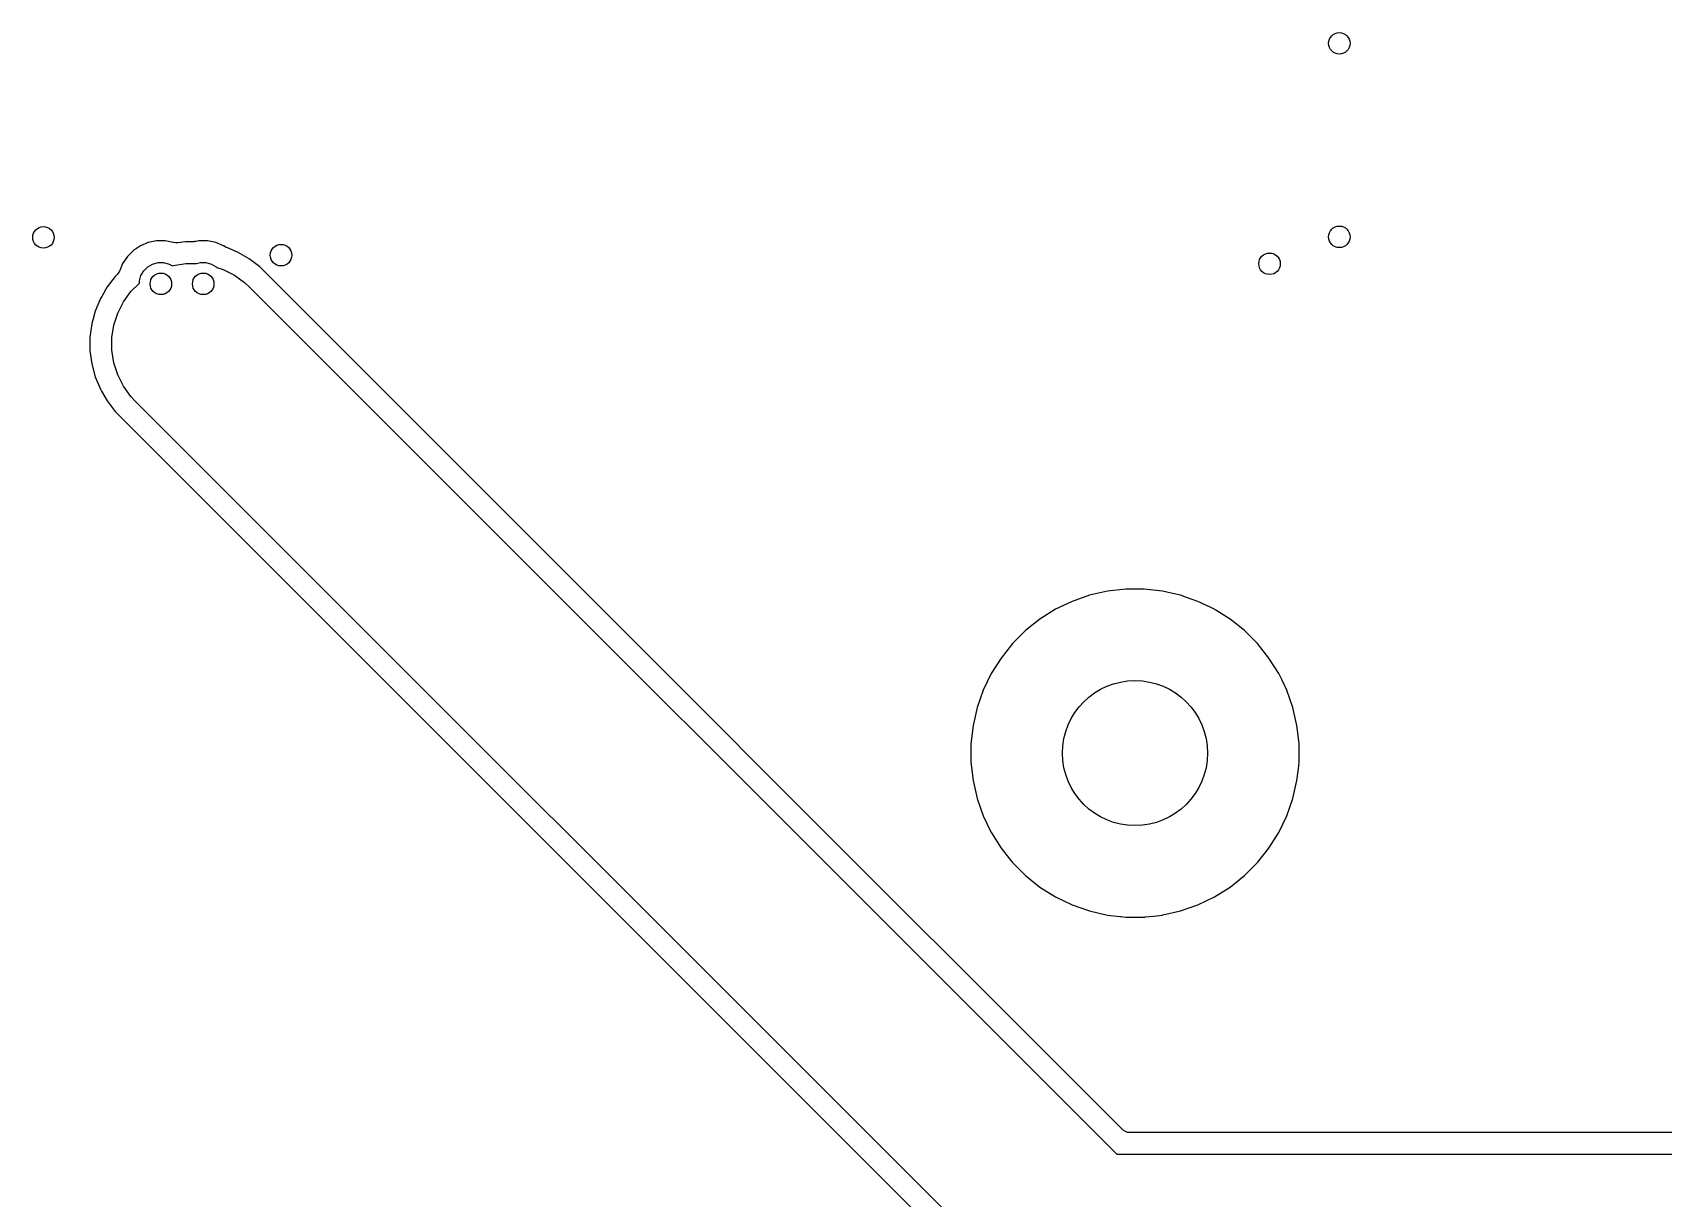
# Model space of a CAD drawing. Header units: inches. Extents: x 0.71 to 7.56, y -5.16 to -0.79.
# Drawn here: x 2.697 to 3.891, y -2.826 to -1.972 of the extents above; entities that cross this region are included whole.
import ezdxf

# ---------------------------------------------------------------- set-up
doc = ezdxf.new("R2010")
doc.units = ezdxf.units.IN
doc.header["$MEASUREMENT"] = 0
doc.layers.add('BLACK', color=250, linetype='CONTINUOUS')

msp = doc.modelspace()

# ---------------------------------------------------------------- linework, layer by layer
at = {"layer": 'BLACK', "linetype": 'CONTINUOUS'}
for p, q in [((2.7876, -2.1249), (2.7815, -2.1261)), ((2.7938, -2.1249), (2.7876, -2.1249)), ((2.7997, -2.1261), (2.7938, -2.1249)), ((2.7938, -2.1249), (2.7938, -2.1249)), ((2.8186, -2.1249), (2.8165, -2.1253)), ((2.8248, -2.1249), (2.8186, -2.1249)), ((2.8186, -2.1249), (2.8186, -2.1249)), ((2.8186, -2.1249), (2.8186, -2.1249)), ((2.8309, -2.1261), (2.8248, -2.1249)), ((2.8248, -2.1249), (2.8248, -2.1249)), ((2.8248, -2.1249), (2.8248, -2.1249)), ((2.7662, -2.1363), (2.7627, -2.1415)), ((2.7706, -2.1319), (2.7662, -2.1363)), ((2.7662, -2.1363), (2.7662, -2.1363)), ((2.7662, -2.1363), (2.7662, -2.1363)), ((2.7757, -2.1285), (2.7706, -2.1319)), ((2.7706, -2.1319), (2.7706, -2.1319)), ((2.7706, -2.1319), (2.7706, -2.1319)), ((2.7815, -2.1261), (2.7757, -2.1285)), ((2.7757, -2.1285), (2.7757, -2.1285)), ((2.7757, -2.1285), (2.7757, -2.1285)), ((2.7815, -2.1261), (2.7815, -2.1261)), ((2.8, -2.1261), (2.7997, -2.1261)), ((2.8017, -2.1263), (2.8, -2.1261)), ((2.803, -2.1263), (2.8017, -2.1263)), ((2.8086, -2.1256), (2.803, -2.1263)), ((2.8087, -2.1256), (2.8086, -2.1256)), ((2.8088, -2.1256), (2.8087, -2.1256)), ((2.8144, -2.1256), (2.8088, -2.1256)), ((2.8148, -2.1256), (2.8144, -2.1256)), ((2.8153, -2.1255), (2.8148, -2.1256)), ((2.8158, -2.1254), (2.8153, -2.1255)), ((2.8165, -2.1253), (2.8158, -2.1254)), ((2.8165, -2.1253), (2.8165, -2.1253)), ((2.8366, -2.1285), (2.8309, -2.1261)), ((2.8309, -2.1261), (2.8309, -2.1261)), ((2.8367, -2.1285), (2.8366, -2.1285)), ((2.8366, -2.1285), (2.8366, -2.1285)), ((2.8366, -2.1285), (2.8366, -2.1285)), ((2.8366, -2.1285), (2.8366, -2.1285)), ((2.8377, -2.1292), (2.8367, -2.1285)), ((2.8381, -2.1295), (2.8377, -2.1292)), ((2.8385, -2.1297), (2.8381, -2.1295)), ((2.839, -2.1299), (2.8385, -2.1297)), ((2.8468, -2.1332), (2.839, -2.1299)), ((2.8553, -2.1381), (2.8468, -2.1332)), ((2.8468, -2.1332), (2.8468, -2.1332)), ((2.7595, -2.1485), (2.7588, -2.1495)), ((2.7603, -2.1472), (2.7595, -2.1485)), ((2.7606, -2.1466), (2.7603, -2.1472)), ((2.7624, -2.1422), (2.7606, -2.1466)), ((2.7627, -2.1415), (2.7624, -2.1422)), ((2.7627, -2.1415), (2.7627, -2.1415)), ((2.7627, -2.1415), (2.7627, -2.1415)), ((2.7627, -2.1415), (2.7627, -2.1415)), ((2.7761, -2.1504), (2.7782, -2.1468)), ((2.7782, -2.1468), (2.7811, -2.1439)), ((2.7811, -2.1439), (2.7846, -2.1419)), ((2.7846, -2.1419), (2.7886, -2.1408)), ((2.7886, -2.1408), (2.7927, -2.1408)), ((2.7927, -2.1408), (2.7967, -2.1419)), ((2.7967, -2.1419), (2.7991, -2.1432)), ((2.7991, -2.1432), (2.7999, -2.143)), ((2.7999, -2.143), (2.809, -2.1415)), ((2.809, -2.1415), (2.8168, -2.1415)), ((2.8168, -2.1415), (2.8196, -2.1408)), ((2.8196, -2.1408), (2.8237, -2.1408)), ((2.8237, -2.1408), (2.8277, -2.1419)), ((2.8277, -2.1419), (2.8312, -2.1439)), ((2.8312, -2.1439), (2.8317, -2.1444)), ((2.8317, -2.1444), (2.8363, -2.1458)), ((2.8363, -2.1458), (2.8445, -2.15)), ((2.8631, -2.144), (2.8553, -2.1381)), ((2.8553, -2.1381), (2.8553, -2.1381)), ((2.8553, -2.1381), (2.8553, -2.1381)), ((3.02, -2.3009), (2.8631, -2.144)), ((2.8631, -2.144), (2.8631, -2.144)), ((2.8631, -2.144), (2.8631, -2.144)), ((2.7513, -2.1587), (2.7474, -2.1656)), ((2.7573, -2.151), (2.7513, -2.1587)), ((2.7588, -2.1495), (2.7573, -2.151)), ((2.7573, -2.151), (2.7573, -2.151)), ((2.7688, -2.162), (2.775, -2.1558)), ((2.775, -2.1543), (2.7761, -2.1504)), ((2.775, -2.1558), (2.775, -2.1543)), ((2.8445, -2.15), (2.852, -2.1555)), ((2.852, -2.1555), (2.8554, -2.1586)), ((2.8554, -2.1586), (3.4905, -2.7937)), ((2.7464, -2.1672), (2.7427, -2.1763)), ((2.7474, -2.1656), (2.7464, -2.1672)), ((2.7464, -2.1672), (2.7464, -2.1672)), ((2.7464, -2.1672), (2.7464, -2.1672)), ((2.7464, -2.1672), (2.7464, -2.1672)), ((2.7591, -2.1778), (2.7633, -2.1695)), ((2.7633, -2.1695), (2.7688, -2.162)), ((2.7409, -2.1829), (2.7402, -2.1855)), ((2.7427, -2.1763), (2.7409, -2.1829)), ((2.7562, -2.1866), (2.7591, -2.1778)), ((2.7401, -2.1858), (2.7388, -2.1955)), ((2.7388, -2.1955), (2.7388, -2.2053)), ((2.7402, -2.1855), (2.7401, -2.1858)), ((2.7548, -2.1958), (2.7562, -2.1866)), ((2.7548, -2.205), (2.7548, -2.1958)), ((2.7388, -2.2053), (2.7397, -2.2119)), ((2.7562, -2.2142), (2.7548, -2.205)), ((2.7397, -2.2119), (2.7401, -2.215)), ((2.7401, -2.215), (2.7427, -2.2245)), ((2.7591, -2.223), (2.7562, -2.2142)), ((2.7427, -2.2245), (2.7427, -2.2245)), ((2.7427, -2.2245), (2.7427, -2.2245)), ((2.7427, -2.2245), (2.7464, -2.2336)), ((2.7633, -2.2313), (2.7591, -2.223)), ((2.7688, -2.2388), (2.7633, -2.2313)), ((2.7464, -2.2336), (2.7464, -2.2336)), ((2.7464, -2.2336), (2.7464, -2.2336)), ((2.7464, -2.2336), (2.7473, -2.2351)), ((2.7473, -2.2351), (2.7513, -2.2421)), ((2.7513, -2.2421), (2.7513, -2.2421)), ((2.7513, -2.2421), (2.7573, -2.2498)), ((2.7719, -2.2422), (2.7688, -2.2388)), ((3.4243, -2.8945), (2.7719, -2.2422)), ((2.7573, -2.2498), (2.7573, -2.2498)), ((2.7573, -2.2498), (2.7573, -2.2498)), ((2.7573, -2.2498), (2.7573, -2.2498)), ((2.7573, -2.2498), (3.4095, -2.9021)), ((3.023, -2.3039), (3.02, -2.3009)), ((3.2123, -2.4933), (3.023, -2.3039)), ((3.4706, -2.3844), (3.4579, -2.3889)), ((3.4838, -2.3814), (3.4706, -2.3844)), ((3.4706, -2.3844), (3.4706, -2.3844)), ((3.4972, -2.3799), (3.4838, -2.3814)), ((3.4838, -2.3814), (3.4838, -2.3814)), ((3.4838, -2.3814), (3.4838, -2.3814)), ((3.5107, -2.3799), (3.4972, -2.3799)), ((3.4972, -2.3799), (3.4972, -2.3799)), ((3.4972, -2.3799), (3.4972, -2.3799)), ((3.5241, -2.3814), (3.5107, -2.3799)), ((3.5107, -2.3799), (3.5107, -2.3799)), ((3.5107, -2.3799), (3.5107, -2.3799)), ((3.5271, -2.3821), (3.5241, -2.3814)), ((3.5241, -2.3814), (3.5241, -2.3814)), ((3.5241, -2.3814), (3.5241, -2.3814)), ((3.5241, -2.3814), (3.5241, -2.3814)), ((3.5316, -2.3831), (3.5271, -2.3821)), ((3.5271, -2.3821), (3.5271, -2.3821)), ((3.5372, -2.3844), (3.5316, -2.3831)), ((3.5373, -2.3844), (3.5372, -2.3844)), ((3.5417, -2.386), (3.5373, -2.3844)), ((3.55, -2.3889), (3.5417, -2.386)), ((3.4458, -2.3947), (3.4343, -2.4019)), ((3.4579, -2.3889), (3.4458, -2.3947)), ((3.5621, -2.3947), (3.55, -2.3889)), ((3.5622, -2.3948), (3.5621, -2.3947)), ((3.5621, -2.3947), (3.5621, -2.3947)), ((3.5631, -2.3953), (3.5622, -2.3948)), ((3.5735, -2.4019), (3.5631, -2.3953)), ((3.4238, -2.4103), (3.4142, -2.4198)), ((3.4343, -2.4019), (3.4238, -2.4103)), ((3.4343, -2.4019), (3.4343, -2.4019)), ((3.5841, -2.4103), (3.5735, -2.4019)), ((3.5936, -2.4198), (3.5841, -2.4103)), ((3.4142, -2.4198), (3.4058, -2.4304)), ((3.602, -2.4304), (3.5936, -2.4198)), ((3.4058, -2.4304), (3.3987, -2.4418)), ((3.4058, -2.4304), (3.4058, -2.4304)), ((3.6092, -2.4418), (3.602, -2.4304)), ((3.3987, -2.4418), (3.3928, -2.454)), ((3.6113, -2.4461), (3.6092, -2.4418)), ((3.6092, -2.4418), (3.6092, -2.4418)), ((3.6151, -2.454), (3.6113, -2.4461)), ((3.3928, -2.454), (3.3884, -2.4667)), ((3.6195, -2.4667), (3.6151, -2.454)), ((3.3884, -2.4667), (3.3853, -2.4799)), ((3.3884, -2.4667), (3.3884, -2.4667)), ((3.6225, -2.4799), (3.6195, -2.4667)), ((3.3853, -2.4799), (3.3838, -2.4933)), ((3.3853, -2.4799), (3.3853, -2.4799)), ((3.3853, -2.4799), (3.3853, -2.4799)), ((3.6231, -2.4852), (3.6225, -2.4799)), ((3.6225, -2.4799), (3.6225, -2.4799)), ((3.6225, -2.4799), (3.6225, -2.4799)), ((3.2156, -2.4966), (3.2123, -2.4933)), ((3.3838, -2.4933), (3.3838, -2.5067)), ((3.624, -2.4933), (3.6231, -2.4852)), ((3.624, -2.5067), (3.624, -2.4933)), ((3.4953, -2.7762), (3.2156, -2.4966)), ((3.3838, -2.5067), (3.3853, -2.5201)), ((3.6235, -2.5116), (3.624, -2.5067)), ((3.6225, -2.5201), (3.6235, -2.5116)), ((3.3853, -2.5201), (3.3853, -2.5201)), ((3.3853, -2.5201), (3.3853, -2.5201)), ((3.3853, -2.5201), (3.3884, -2.5333)), ((3.6195, -2.5333), (3.6225, -2.5201)), ((3.6225, -2.5201), (3.6225, -2.5201)), ((3.3884, -2.5333), (3.3884, -2.5333)), ((3.3884, -2.5333), (3.3928, -2.546)), ((3.6151, -2.546), (3.6195, -2.5333)), ((3.3928, -2.546), (3.3987, -2.5582)), ((3.6092, -2.5582), (3.6151, -2.546)), ((3.3987, -2.5582), (3.3987, -2.5582)), ((3.3987, -2.5582), (3.3987, -2.5582)), ((3.3987, -2.5582), (3.3988, -2.5584)), ((3.3988, -2.5584), (3.4058, -2.5696)), ((3.602, -2.5696), (3.6092, -2.5582)), ((3.4058, -2.5696), (3.4121, -2.5775)), ((3.4121, -2.5775), (3.4142, -2.5802)), ((3.5936, -2.5802), (3.602, -2.5696)), ((3.4142, -2.5802), (3.4142, -2.5802)), ((3.4142, -2.5802), (3.4238, -2.5897)), ((3.4238, -2.5897), (3.4343, -2.5981)), ((3.5735, -2.5981), (3.5841, -2.5897)), ((3.5841, -2.5897), (3.5936, -2.5802)), ((3.4343, -2.5981), (3.4458, -2.6053)), ((3.5621, -2.6053), (3.5735, -2.5981)), ((3.4458, -2.6053), (3.4579, -2.6111)), ((3.4579, -2.6111), (3.4706, -2.6156)), ((3.5372, -2.6156), (3.55, -2.6111)), ((3.55, -2.6111), (3.5621, -2.6053)), ((3.4706, -2.6156), (3.4838, -2.6186)), ((3.4838, -2.6186), (3.4838, -2.6186)), ((3.4838, -2.6186), (3.4838, -2.6186)), ((3.4838, -2.6186), (3.4927, -2.6196)), ((3.4927, -2.6196), (3.4927, -2.6196)), ((3.4927, -2.6196), (3.4934, -2.6197)), ((3.4934, -2.6197), (3.4971, -2.6201)), ((3.4971, -2.6201), (3.4972, -2.6201)), ((3.4972, -2.6201), (3.5107, -2.6201)), ((3.5107, -2.6201), (3.5111, -2.6201)), ((3.5111, -2.6201), (3.5114, -2.62)), ((3.5114, -2.62), (3.5175, -2.6193)), ((3.5175, -2.6193), (3.5241, -2.6186)), ((3.5241, -2.6186), (3.5243, -2.6185)), ((3.5241, -2.6186), (3.5241, -2.6186)), ((3.5241, -2.6186), (3.5241, -2.6186)), ((3.5241, -2.6186), (3.5241, -2.6186)), ((3.5241, -2.6186), (3.5241, -2.6186)), ((3.5241, -2.6186), (3.5241, -2.6186)), ((3.5243, -2.6185), (3.5372, -2.6156)), ((3.5243, -2.6185), (3.5243, -2.6185)), ((3.4974, -2.7774), (3.4953, -2.7762)), ((3.4984, -2.7777), (3.4974, -2.7774)), ((3.4997, -2.7779), (3.4984, -2.7777)), ((4.102, -2.7779), (3.4997, -2.7779)), ((3.4905, -2.7937), (4.4377, -2.7937))]:
    msp.add_line(p, q, dxfattribs=at)
at = {"layer": 'BLACK'}
for centre, radius in [((3.6535, -1.9803), 0.00787), ((2.7047, -2.1224), 0.00787), ((3.6535, -2.122), 0.00787), ((2.8787, -2.1354), 0.00787), ((3.6024, -2.1417), 0.00787), ((2.7907, -2.1564), 0.00787), ((2.8217, -2.1564), 0.00787), ((3.5039, -2.5), 0.0531), ((3.5039, -2.5), 0.0531)]:
    msp.add_circle(centre, radius, dxfattribs=at)
at = {"layer": 'WHITE'}
for centre in [(3.6535, -1.9803), (2.7047, -2.1224), (3.6535, -2.122), (2.8787, -2.1354), (3.6024, -2.1417), (2.7907, -2.1564), (2.8217, -2.1564)]:
    msp.add_circle(centre, 0.00787, dxfattribs=at)

doc.saveas('drawing.dxf')
